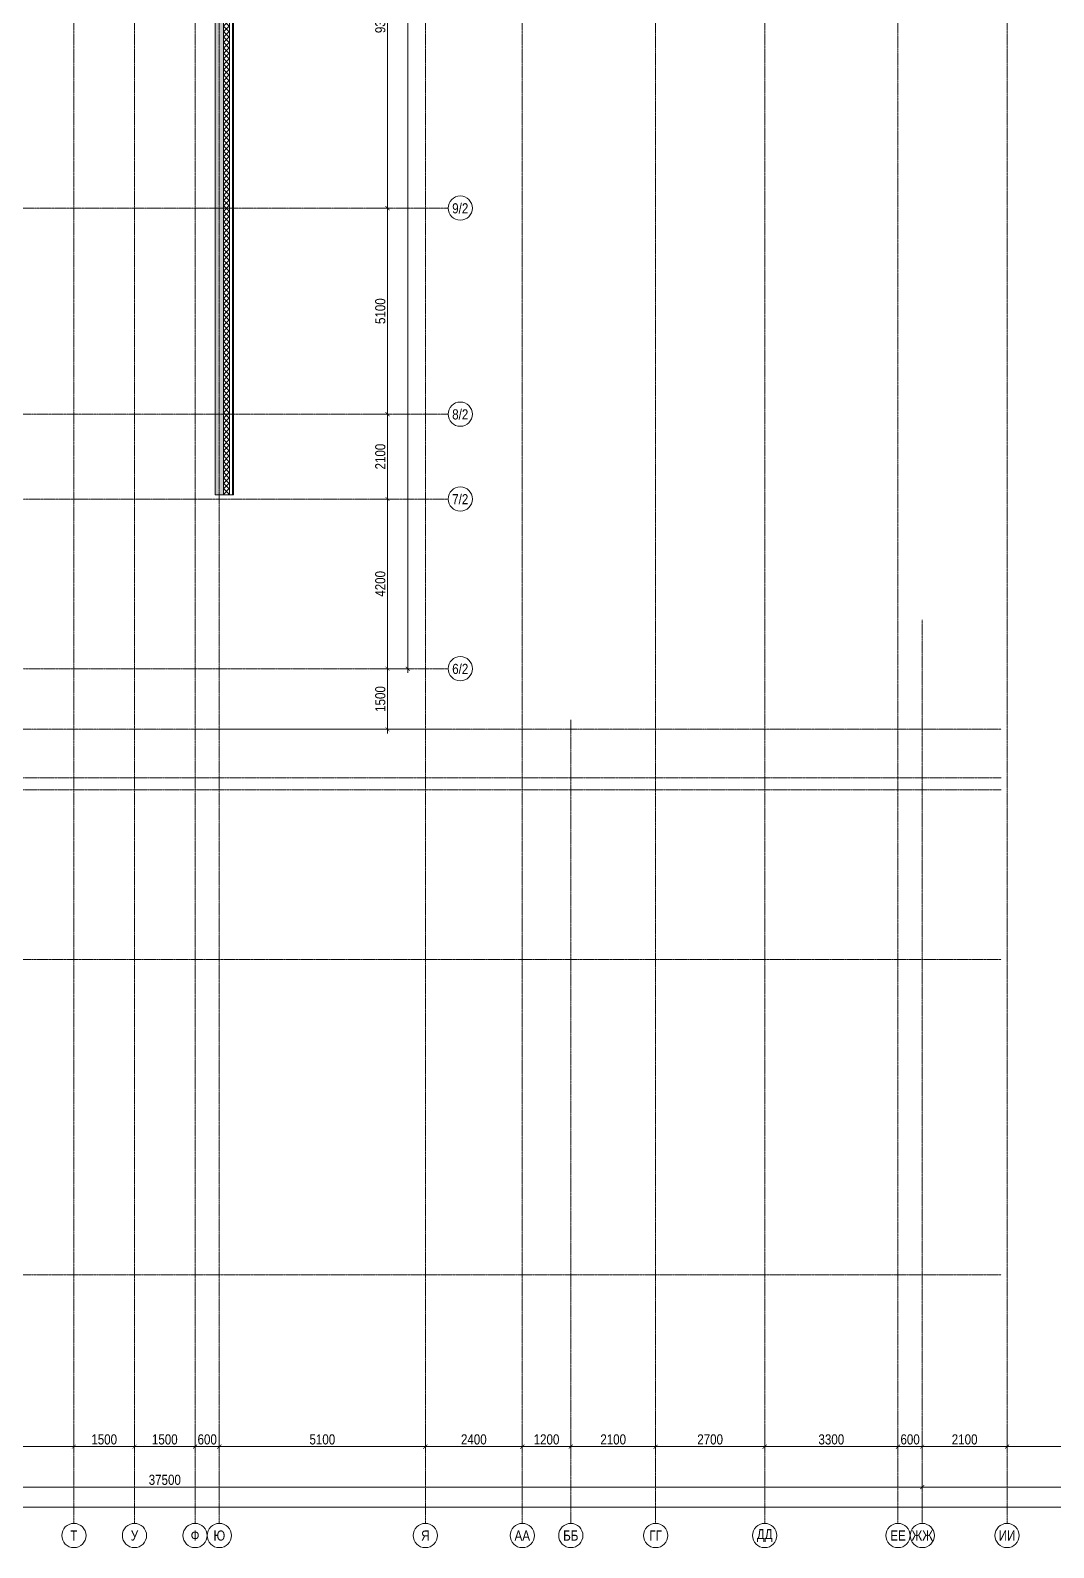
# Model space of a CAD drawing. Header units: millimetres. Extents: x -24360 to 609566, y -391049 to 148426.
# Drawn here: x 61022 to 86354, y -6755 to 30800 of the extents above; entities that cross this region are included whole.
import ezdxf
from ezdxf.enums import TextEntityAlignment as Align

# ---------------------------------------------------------------- set-up
doc = ezdxf.new("R2010")
doc.units = ezdxf.units.MM
doc.linetypes.add('CENTER2', pattern=[28.575, 19.05, -3.175, 3.175, -3.175])
doc.layers.get('Defpoints').update_dxf_attribs({"color": 140})
doc.layers.add('АР_Оси_РД_100', color=7, linetype='Continuous', lineweight=0, true_color=0x525252)
doc.layers.add('РД_Оси_100', color=7, linetype='Continuous', lineweight=0, true_color=0x525252)
for name, color, linetype, lineweight in [('АР_Оси_РД_размер', 8, 'Continuous', 0), ('АР_Стены ЖБ', 7, 'Continuous', 30), ('АР_Стены ПЕНОблок', 52, 'Continuous', 20), ('АР_Тонкая', 254, 'Continuous', 5), ('АР_Утеплитель', 31, 'Continuous', 0), ('АР_Штриховка', 8, 'Continuous', 0)]:
    doc.layers.add(name, color=color, linetype=linetype, lineweight=lineweight)
doc.styles.add('style1', font='ARIALN.TTF')
doc.styles.add('ккк', font='isocpeur.ttf', dxfattribs={"width": 0.85, "oblique": 15})
doc.dimstyles.new('Dim100_ареал', dxfattribs={"dimscale": 100, "dimtxt": 2.5, "dimasz": 1, "dimexe": 1, "dimexo": 1, "dimgap": 0.5, "dimtad": 1, "dimzin": 12, "dimdsep": 46, "dimtxsty": 'style1', "dimblk": 'ARCHTICK', "dimcen": 1, "dimdle": 1, "dimclrd": 256, "dimclre": 256, "dimaunit": 1, "dimadec": 0, "dimazin": 3, "dimtfac": 1, "dimtmove": 1, "dimatfit": 3, "dimldrblk": 'OPEN30', "dimfxl": 4, "dimfxlon": 1, "dimtolj": 1, "dimtzin": 0, "dimlwd": 9, "dimlwe": 9, "dimarcsym": 0})

# ---------------------------------------------------------------- blocks, each defined once
blk = doc.blocks.new('A-iden')
at = {"linetype": 'Continuous', "lineweight": 5}
blk.add_circle((0, -4), 3, dxfattribs=at)
at = {"color": 0, "linetype": 'Continuous', "lineweight": 20, "style": 'ккк', "width": 0.85}
blk.add_attdef('ID', text='', height=4, dxfattribs=at).set_placement((0.31, -3.85), align=Align.MIDDLE_CENTER)
blk = doc.blocks.new('_ArchTick')
at = {"color": 0, "linetype": 'ByBlock', "const_width": 0.15}
blk.add_lwpolyline([(-0.5, -0.5), (0.5, 0.5)], dxfattribs=at)
blk = doc.blocks.new('*D88')
at = {"layer": 'Defpoints', "color": 0, "lineweight": 50, "transparency": 16777216}
for p in [(58500, -3255), (62100, -3255), (62100, -4255)]:
    blk.add_point(p, dxfattribs=at)
at = {"layer": 'АР_Оси_РД_размер', "lineweight": 9, "transparency": 16777216}
for p, q in [((58500, -3855), (58500, -4355)), ((62100, -3855), (62100, -4355)), ((58400, -4255), (62200, -4255))]:
    blk.add_line(p, q, dxfattribs=at)
at = {"layer": 'АР_Оси_РД_размер', "lineweight": 9, "transparency": 16777216, "xscale": 100, "yscale": 100, "zscale": 100, "rotation": 180}
blk.add_blockref('_ArchTick', (58500, -4255), dxfattribs=at)
at = {"layer": 'АР_Оси_РД_размер', "lineweight": 9, "transparency": 16777216, "xscale": 100, "yscale": 100, "zscale": 100}
blk.add_blockref('_ArchTick', (62100, -4255), dxfattribs=at)
at = {"layer": 'АР_Оси_РД_размер', "color": 0, "transparency": 16777216, "insert": (60300, -4077), "char_height": 250, "attachment_point": 5, "style": 'style1'}
blk.add_mtext('\\A1;3600', dxfattribs=at)
blk = doc.blocks.new('_Open30')
at = {"color": 0, "linetype": 'ByBlock', "lineweight": -2}
for p, q in [((-1, 0.27), (0, 0)), ((0, 0), (-1, -0.27)), ((0, 0), (-1, 0))]:
    blk.add_line(p, q, dxfattribs=at)
blk = doc.blocks.new('*D89')
at = {"layer": 'Defpoints', "color": 0, "lineweight": 50, "transparency": 16777216}
for p in [(62100, -3255), (63600, -3255), (63600, -4255)]:
    blk.add_point(p, dxfattribs=at)
at = {"layer": 'АР_Оси_РД_размер', "lineweight": 9, "transparency": 16777216}
for p, q in [((62100, -3855), (62100, -4355)), ((63600, -3855), (63600, -4355)), ((62000, -4255), (63700, -4255))]:
    blk.add_line(p, q, dxfattribs=at)
at = {"layer": 'АР_Оси_РД_размер', "lineweight": 9, "transparency": 16777216, "xscale": 100, "yscale": 100, "zscale": 100, "rotation": 180}
blk.add_blockref('_ArchTick', (62100, -4255), dxfattribs=at)
at = {"layer": 'АР_Оси_РД_размер', "lineweight": 9, "transparency": 16777216, "xscale": 100, "yscale": 100, "zscale": 100}
blk.add_blockref('_ArchTick', (63600, -4255), dxfattribs=at)
at = {"layer": 'АР_Оси_РД_размер', "color": 0, "transparency": 16777216, "insert": (62850, -4077), "char_height": 250, "attachment_point": 5, "style": 'style1'}
blk.add_mtext('\\A1;1500', dxfattribs=at)
blk = doc.blocks.new('*D90')
at = {"layer": 'Defpoints', "color": 0, "lineweight": 50, "transparency": 16777216}
for p in [(63600, -3255), (65100, -3255), (65100, -4255)]:
    blk.add_point(p, dxfattribs=at)
at = {"layer": 'АР_Оси_РД_размер', "lineweight": 9, "transparency": 16777216}
for p, q in [((63600, -3855), (63600, -4355)), ((65100, -3855), (65100, -4355)), ((63500, -4255), (65200, -4255))]:
    blk.add_line(p, q, dxfattribs=at)
at = {"layer": 'АР_Оси_РД_размер', "lineweight": 9, "transparency": 16777216, "xscale": 100, "yscale": 100, "zscale": 100, "rotation": 180}
blk.add_blockref('_ArchTick', (63600, -4255), dxfattribs=at)
at = {"layer": 'АР_Оси_РД_размер', "lineweight": 9, "transparency": 16777216, "xscale": 100, "yscale": 100, "zscale": 100}
blk.add_blockref('_ArchTick', (65100, -4255), dxfattribs=at)
at = {"layer": 'АР_Оси_РД_размер', "color": 0, "transparency": 16777216, "insert": (64350, -4077), "char_height": 250, "attachment_point": 5, "style": 'style1'}
blk.add_mtext('\\A1;1500', dxfattribs=at)
blk = doc.blocks.new('*D91')
at = {"layer": 'Defpoints', "color": 0, "lineweight": 50, "transparency": 16777216}
for p in [(65100, -3255), (65700, -3255), (65700, -4255)]:
    blk.add_point(p, dxfattribs=at)
at = {"layer": 'АР_Оси_РД_размер', "lineweight": 9, "transparency": 16777216}
for p, q in [((65100, -3855), (65100, -4355)), ((65700, -3855), (65700, -4355)), ((65000, -4255), (65800, -4255))]:
    blk.add_line(p, q, dxfattribs=at)
at = {"layer": 'АР_Оси_РД_размер', "lineweight": 9, "transparency": 16777216, "xscale": 100, "yscale": 100, "zscale": 100, "rotation": 180}
blk.add_blockref('_ArchTick', (65100, -4255), dxfattribs=at)
at = {"layer": 'АР_Оси_РД_размер', "lineweight": 9, "transparency": 16777216, "xscale": 100, "yscale": 100, "zscale": 100}
blk.add_blockref('_ArchTick', (65700, -4255), dxfattribs=at)
at = {"layer": 'АР_Оси_РД_размер', "color": 0, "transparency": 16777216, "insert": (65400, -4077), "char_height": 250, "attachment_point": 5, "style": 'style1'}
blk.add_mtext('\\A1;600', dxfattribs=at)
blk = doc.blocks.new('*D92')
at = {"layer": 'Defpoints', "color": 0, "lineweight": 50, "transparency": 16777216}
for p in [(65700, -3255), (70800, -3255), (70800, -4255)]:
    blk.add_point(p, dxfattribs=at)
at = {"layer": 'АР_Оси_РД_размер', "lineweight": 9, "transparency": 16777216}
for p, q in [((65700, -3855), (65700, -4355)), ((70800, -3855), (70800, -4355)), ((65600, -4255), (70900, -4255))]:
    blk.add_line(p, q, dxfattribs=at)
at = {"layer": 'АР_Оси_РД_размер', "lineweight": 9, "transparency": 16777216, "xscale": 100, "yscale": 100, "zscale": 100, "rotation": 180}
blk.add_blockref('_ArchTick', (65700, -4255), dxfattribs=at)
at = {"layer": 'АР_Оси_РД_размер', "lineweight": 9, "transparency": 16777216, "xscale": 100, "yscale": 100, "zscale": 100}
blk.add_blockref('_ArchTick', (70800, -4255), dxfattribs=at)
at = {"layer": 'АР_Оси_РД_размер', "color": 0, "transparency": 16777216, "insert": (68250, -4077), "char_height": 250, "attachment_point": 5, "style": 'style1'}
blk.add_mtext('\\A1;5100', dxfattribs=at)
blk = doc.blocks.new('*D93')
at = {"layer": 'Defpoints', "color": 0, "lineweight": 50, "transparency": 16777216}
for p in [(70800, -3255), (73200, -3255), (73200, -4255)]:
    blk.add_point(p, dxfattribs=at)
at = {"layer": 'АР_Оси_РД_размер', "lineweight": 9, "transparency": 16777216}
for p, q in [((70800, -3855), (70800, -4355)), ((73200, -3855), (73200, -4355)), ((70700, -4255), (73300, -4255))]:
    blk.add_line(p, q, dxfattribs=at)
at = {"layer": 'АР_Оси_РД_размер', "lineweight": 9, "transparency": 16777216, "xscale": 100, "yscale": 100, "zscale": 100, "rotation": 180}
blk.add_blockref('_ArchTick', (70800, -4255), dxfattribs=at)
at = {"layer": 'АР_Оси_РД_размер', "lineweight": 9, "transparency": 16777216, "xscale": 100, "yscale": 100, "zscale": 100}
blk.add_blockref('_ArchTick', (73200, -4255), dxfattribs=at)
at = {"layer": 'АР_Оси_РД_размер', "color": 0, "transparency": 16777216, "insert": (72000, -4077), "char_height": 250, "attachment_point": 5, "style": 'style1'}
blk.add_mtext('\\A1;2400', dxfattribs=at)
blk = doc.blocks.new('*D94')
at = {"layer": 'Defpoints', "color": 0, "lineweight": 50, "transparency": 16777216}
for p in [(73200, -3255), (74400, -3255), (74400, -4255)]:
    blk.add_point(p, dxfattribs=at)
at = {"layer": 'АР_Оси_РД_размер', "lineweight": 9, "transparency": 16777216}
for p, q in [((73200, -3855), (73200, -4355)), ((74400, -3855), (74400, -4355)), ((73100, -4255), (74500, -4255))]:
    blk.add_line(p, q, dxfattribs=at)
at = {"layer": 'АР_Оси_РД_размер', "lineweight": 9, "transparency": 16777216, "xscale": 100, "yscale": 100, "zscale": 100, "rotation": 180}
blk.add_blockref('_ArchTick', (73200, -4255), dxfattribs=at)
at = {"layer": 'АР_Оси_РД_размер', "lineweight": 9, "transparency": 16777216, "xscale": 100, "yscale": 100, "zscale": 100}
blk.add_blockref('_ArchTick', (74400, -4255), dxfattribs=at)
at = {"layer": 'АР_Оси_РД_размер', "color": 0, "transparency": 16777216, "insert": (73800, -4077), "char_height": 250, "attachment_point": 5, "style": 'style1'}
blk.add_mtext('\\A1;1200', dxfattribs=at)
blk = doc.blocks.new('*D95')
at = {"layer": 'Defpoints', "color": 0, "lineweight": 50, "transparency": 16777216}
for p in [(74400, -3255), (76500, -3255), (76500, -4255)]:
    blk.add_point(p, dxfattribs=at)
at = {"layer": 'АР_Оси_РД_размер', "lineweight": 9, "transparency": 16777216}
for p, q in [((74400, -3855), (74400, -4355)), ((76500, -3855), (76500, -4355)), ((74300, -4255), (76600, -4255))]:
    blk.add_line(p, q, dxfattribs=at)
at = {"layer": 'АР_Оси_РД_размер', "lineweight": 9, "transparency": 16777216, "xscale": 100, "yscale": 100, "zscale": 100, "rotation": 180}
blk.add_blockref('_ArchTick', (74400, -4255), dxfattribs=at)
at = {"layer": 'АР_Оси_РД_размер', "lineweight": 9, "transparency": 16777216, "xscale": 100, "yscale": 100, "zscale": 100}
blk.add_blockref('_ArchTick', (76500, -4255), dxfattribs=at)
at = {"layer": 'АР_Оси_РД_размер', "color": 0, "transparency": 16777216, "insert": (75450, -4077), "char_height": 250, "attachment_point": 5, "style": 'style1'}
blk.add_mtext('\\A1;2100', dxfattribs=at)
blk = doc.blocks.new('*D96')
at = {"layer": 'Defpoints', "color": 0, "lineweight": 50, "transparency": 16777216}
for p in [(76500, -3255), (79200, -3255), (79200, -4255)]:
    blk.add_point(p, dxfattribs=at)
at = {"layer": 'АР_Оси_РД_размер', "lineweight": 9, "transparency": 16777216}
for p, q in [((76500, -3855), (76500, -4355)), ((79200, -3855), (79200, -4355)), ((76400, -4255), (79300, -4255))]:
    blk.add_line(p, q, dxfattribs=at)
at = {"layer": 'АР_Оси_РД_размер', "lineweight": 9, "transparency": 16777216, "xscale": 100, "yscale": 100, "zscale": 100, "rotation": 180}
blk.add_blockref('_ArchTick', (76500, -4255), dxfattribs=at)
at = {"layer": 'АР_Оси_РД_размер', "lineweight": 9, "transparency": 16777216, "xscale": 100, "yscale": 100, "zscale": 100}
blk.add_blockref('_ArchTick', (79200, -4255), dxfattribs=at)
at = {"layer": 'АР_Оси_РД_размер', "color": 0, "transparency": 16777216, "insert": (77850, -4077), "char_height": 250, "attachment_point": 5, "style": 'style1'}
blk.add_mtext('\\A1;2700', dxfattribs=at)
blk = doc.blocks.new('*D97')
at = {"layer": 'Defpoints', "color": 0, "lineweight": 50, "transparency": 16777216}
for p in [(79200, -3255), (82500, -3255), (82500, -4255)]:
    blk.add_point(p, dxfattribs=at)
at = {"layer": 'АР_Оси_РД_размер', "lineweight": 9, "transparency": 16777216}
for p, q in [((79200, -3855), (79200, -4355)), ((82500, -3855), (82500, -4355)), ((79100, -4255), (82600, -4255))]:
    blk.add_line(p, q, dxfattribs=at)
at = {"layer": 'АР_Оси_РД_размер', "lineweight": 9, "transparency": 16777216, "xscale": 100, "yscale": 100, "zscale": 100, "rotation": 180}
blk.add_blockref('_ArchTick', (79200, -4255), dxfattribs=at)
at = {"layer": 'АР_Оси_РД_размер', "lineweight": 9, "transparency": 16777216, "xscale": 100, "yscale": 100, "zscale": 100}
blk.add_blockref('_ArchTick', (82500, -4255), dxfattribs=at)
at = {"layer": 'АР_Оси_РД_размер', "color": 0, "transparency": 16777216, "insert": (80850, -4077), "char_height": 250, "attachment_point": 5, "style": 'style1'}
blk.add_mtext('\\A1;3300', dxfattribs=at)
blk = doc.blocks.new('*D98')
at = {"layer": 'Defpoints', "color": 0, "lineweight": 50, "transparency": 16777216}
for p in [(82500, -3255), (83100, -3255), (83100, -4255)]:
    blk.add_point(p, dxfattribs=at)
at = {"layer": 'АР_Оси_РД_размер', "lineweight": 9, "transparency": 16777216}
for p, q in [((82500, -3855), (82500, -4355)), ((83100, -3855), (83100, -4355)), ((82400, -4255), (83200, -4255))]:
    blk.add_line(p, q, dxfattribs=at)
at = {"layer": 'АР_Оси_РД_размер', "lineweight": 9, "transparency": 16777216, "xscale": 100, "yscale": 100, "zscale": 100, "rotation": 180}
blk.add_blockref('_ArchTick', (82500, -4255), dxfattribs=at)
at = {"layer": 'АР_Оси_РД_размер', "lineweight": 9, "transparency": 16777216, "xscale": 100, "yscale": 100, "zscale": 100}
blk.add_blockref('_ArchTick', (83100, -4255), dxfattribs=at)
at = {"layer": 'АР_Оси_РД_размер', "color": 0, "transparency": 16777216, "insert": (82800, -4077), "char_height": 250, "attachment_point": 5, "style": 'style1'}
blk.add_mtext('\\A1;600', dxfattribs=at)
blk = doc.blocks.new('*D99')
at = {"layer": 'Defpoints', "color": 0, "lineweight": 50, "transparency": 16777216}
for p in [(83100, -3255), (85200, -3255), (85200, -4255)]:
    blk.add_point(p, dxfattribs=at)
at = {"layer": 'АР_Оси_РД_размер', "lineweight": 9, "transparency": 16777216}
for p, q in [((83100, -3855), (83100, -4355)), ((85200, -3855), (85200, -4355)), ((83000, -4255), (85300, -4255))]:
    blk.add_line(p, q, dxfattribs=at)
at = {"layer": 'АР_Оси_РД_размер', "lineweight": 9, "transparency": 16777216, "xscale": 100, "yscale": 100, "zscale": 100, "rotation": 180}
blk.add_blockref('_ArchTick', (83100, -4255), dxfattribs=at)
at = {"layer": 'АР_Оси_РД_размер', "lineweight": 9, "transparency": 16777216, "xscale": 100, "yscale": 100, "zscale": 100}
blk.add_blockref('_ArchTick', (85200, -4255), dxfattribs=at)
at = {"layer": 'АР_Оси_РД_размер', "color": 0, "transparency": 16777216, "insert": (84150, -4077), "char_height": 250, "attachment_point": 5, "style": 'style1'}
blk.add_mtext('\\A1;2100', dxfattribs=at)
blk = doc.blocks.new('*D100')
at = {"layer": 'Defpoints', "color": 0, "lineweight": 50, "transparency": 16777216}
for p in [(85200, -3255), (88500, -3255), (88500, -4255)]:
    blk.add_point(p, dxfattribs=at)
at = {"layer": 'АР_Оси_РД_размер', "lineweight": 9, "transparency": 16777216}
for p, q in [((85200, -3855), (85200, -4355)), ((88500, -3855), (88500, -4355)), ((85100, -4255), (88600, -4255))]:
    blk.add_line(p, q, dxfattribs=at)
at = {"layer": 'АР_Оси_РД_размер', "lineweight": 9, "transparency": 16777216, "xscale": 100, "yscale": 100, "zscale": 100, "rotation": 180}
blk.add_blockref('_ArchTick', (85200, -4255), dxfattribs=at)
at = {"layer": 'АР_Оси_РД_размер', "lineweight": 9, "transparency": 16777216, "xscale": 100, "yscale": 100, "zscale": 100}
blk.add_blockref('_ArchTick', (88500, -4255), dxfattribs=at)
at = {"layer": 'АР_Оси_РД_размер', "color": 0, "transparency": 16777216, "insert": (86850, -4077), "char_height": 250, "attachment_point": 5, "style": 'style1'}
blk.add_mtext('\\A1;3300', dxfattribs=at)
blk = doc.blocks.new('*D278')
at = {"layer": 'Defpoints', "color": 0, "lineweight": 50, "transparency": 16777216}
for p in [(0, -3255), (114600, -3255), (114600, -5755)]:
    blk.add_point(p, dxfattribs=at)
at = {"layer": 'АР_Оси_РД_размер', "lineweight": 9, "transparency": 16777216}
for p, q in [((0, -5355), (0, -5855)), ((114600, -5355), (114600, -5855)), ((-100, -5755), (114700, -5755))]:
    blk.add_line(p, q, dxfattribs=at)
at = {"layer": 'АР_Оси_РД_размер', "lineweight": 9, "transparency": 16777216, "xscale": 100, "yscale": 100, "zscale": 100, "rotation": 180}
blk.add_blockref('_ArchTick', (0, -5755), dxfattribs=at)
at = {"layer": 'АР_Оси_РД_размер', "lineweight": 9, "transparency": 16777216, "xscale": 100, "yscale": 100, "zscale": 100}
blk.add_blockref('_ArchTick', (114600, -5755), dxfattribs=at)
at = {"layer": 'АР_Оси_РД_размер', "color": 0, "transparency": 16777216, "insert": (60044, -5577), "char_height": 250, "attachment_point": 5, "style": 'style1'}
blk.add_mtext('\\A1;114600', dxfattribs=at)
blk = doc.blocks.new('*D149')
at = {"layer": 'Defpoints', "color": 0, "lineweight": 50, "transparency": 16777216}
for p in [(68364, 68400), (70364, 68400), (68364, 15000)]:
    blk.add_point(p, dxfattribs=at)
at = {"layer": 'АР_Оси_РД_размер', "lineweight": 9, "transparency": 16777216}
for p, q in [((69964, 68400), (70464, 68400)), ((70364, 14900), (70364, 68500)), ((69964, 15000), (70464, 15000))]:
    blk.add_line(p, q, dxfattribs=at)
at = {"layer": 'АР_Оси_РД_размер', "lineweight": 9, "transparency": 16777216, "xscale": 100, "yscale": 100, "zscale": 100}
for p, rotation in [((70364, 68400), 90), ((70364, 15000), 270)]:
    blk.add_blockref('_ArchTick', p, dxfattribs=dict(at, rotation=rotation))
at = {"layer": 'АР_Оси_РД_размер', "color": 0, "transparency": 16777216, "insert": (70186, 41700), "char_height": 250, "attachment_point": 5, "rotation": 90, "style": 'style1'}
blk.add_mtext('\\A1;53400', dxfattribs=at)
blk = doc.blocks.new('*D267')
at = {"layer": 'Defpoints', "color": 0, "lineweight": 50, "transparency": 16777216}
for p in [(68364, 35700), (68364, 26400), (69864, 26400)]:
    blk.add_point(p, dxfattribs=at)
at = {"layer": 'АР_Оси_РД_размер', "lineweight": 9, "transparency": 16777216}
for p, q in [((69464, 35700), (69964, 35700)), ((69864, 35800), (69864, 26300)), ((69464, 26400), (69964, 26400))]:
    blk.add_line(p, q, dxfattribs=at)
at = {"layer": 'АР_Оси_РД_размер', "lineweight": 9, "transparency": 16777216, "xscale": 100, "yscale": 100, "zscale": 100}
for p, rotation in [((69864, 35700), 90), ((69864, 26400), 270)]:
    blk.add_blockref('_ArchTick', p, dxfattribs=dict(at, rotation=rotation))
at = {"layer": 'АР_Оси_РД_размер', "color": 0, "transparency": 16777216, "insert": (69686, 31050), "char_height": 250, "attachment_point": 5, "rotation": 90, "style": 'style1'}
blk.add_mtext('\\A1;9300', dxfattribs=at)
blk = doc.blocks.new('*D266')
at = {"layer": 'Defpoints', "color": 0, "lineweight": 50, "transparency": 16777216}
for p in [(68364, 26400), (68688, 21300), (69864, 21300)]:
    blk.add_point(p, dxfattribs=at)
at = {"layer": 'АР_Оси_РД_размер', "lineweight": 9, "transparency": 16777216}
for p, q in [((69464, 26400), (69964, 26400)), ((69864, 26500), (69864, 21200)), ((69464, 21300), (69964, 21300))]:
    blk.add_line(p, q, dxfattribs=at)
at = {"layer": 'АР_Оси_РД_размер', "lineweight": 9, "transparency": 16777216, "xscale": 100, "yscale": 100, "zscale": 100}
for p, rotation in [((69864, 26400), 90), ((69864, 21300), 270)]:
    blk.add_blockref('_ArchTick', p, dxfattribs=dict(at, rotation=rotation))
at = {"layer": 'АР_Оси_РД_размер', "color": 0, "transparency": 16777216, "insert": (69686, 23850), "char_height": 250, "attachment_point": 5, "rotation": 90, "style": 'style1'}
blk.add_mtext('\\A1;5100', dxfattribs=at)
blk = doc.blocks.new('*D265')
at = {"layer": 'Defpoints', "color": 0, "lineweight": 50, "transparency": 16777216}
for p in [(68688, 21300), (68364, 19200), (69864, 19200)]:
    blk.add_point(p, dxfattribs=at)
at = {"layer": 'АР_Оси_РД_размер', "lineweight": 9, "transparency": 16777216}
for p, q in [((69464, 21300), (69964, 21300)), ((69864, 21400), (69864, 19100)), ((69464, 19200), (69964, 19200))]:
    blk.add_line(p, q, dxfattribs=at)
at = {"layer": 'АР_Оси_РД_размер', "lineweight": 9, "transparency": 16777216, "xscale": 100, "yscale": 100, "zscale": 100}
for p, rotation in [((69864, 21300), 90), ((69864, 19200), 270)]:
    blk.add_blockref('_ArchTick', p, dxfattribs=dict(at, rotation=rotation))
at = {"layer": 'АР_Оси_РД_размер', "color": 0, "transparency": 16777216, "insert": (69686, 20250), "char_height": 250, "attachment_point": 5, "rotation": 90, "style": 'style1'}
blk.add_mtext('\\A1;2100', dxfattribs=at)
blk = doc.blocks.new('*D264')
at = {"layer": 'Defpoints', "color": 0, "lineweight": 50, "transparency": 16777216}
for p in [(68364, 19200), (68688, 15000), (69864, 15000)]:
    blk.add_point(p, dxfattribs=at)
at = {"layer": 'АР_Оси_РД_размер', "lineweight": 9, "transparency": 16777216}
for p, q in [((69464, 19200), (69964, 19200)), ((69864, 19300), (69864, 14900)), ((69464, 15000), (69964, 15000))]:
    blk.add_line(p, q, dxfattribs=at)
at = {"layer": 'АР_Оси_РД_размер', "lineweight": 9, "transparency": 16777216, "xscale": 100, "yscale": 100, "zscale": 100}
for p, rotation in [((69864, 19200), 90), ((69864, 15000), 270)]:
    blk.add_blockref('_ArchTick', p, dxfattribs=dict(at, rotation=rotation))
at = {"layer": 'АР_Оси_РД_размер', "color": 0, "transparency": 16777216, "insert": (69686, 17100), "char_height": 250, "attachment_point": 5, "rotation": 90, "style": 'style1'}
blk.add_mtext('\\A1;4200', dxfattribs=at)
blk = doc.blocks.new('*D263')
at = {"layer": 'Defpoints', "color": 0, "lineweight": 50, "transparency": 16777216}
for p in [(68688, 15000), (68364, 13500), (69864, 13500)]:
    blk.add_point(p, dxfattribs=at)
at = {"layer": 'АР_Оси_РД_размер', "lineweight": 9, "transparency": 16777216}
for p, q in [((69864, 15100), (69864, 13400)), ((69464, 15000), (69964, 15000)), ((69464, 13500), (69964, 13500))]:
    blk.add_line(p, q, dxfattribs=at)
at = {"layer": 'АР_Оси_РД_размер', "lineweight": 9, "transparency": 16777216, "xscale": 100, "yscale": 100, "zscale": 100}
for p, rotation in [((69864, 15000), 90), ((69864, 13500), 270)]:
    blk.add_blockref('_ArchTick', p, dxfattribs=dict(at, rotation=rotation))
at = {"layer": 'АР_Оси_РД_размер', "color": 0, "transparency": 16777216, "insert": (69686, 14250), "char_height": 250, "attachment_point": 5, "rotation": 90, "style": 'style1'}
blk.add_mtext('\\A1;1500', dxfattribs=at)
blk = doc.blocks.new('*D258')
at = {"layer": 'Defpoints', "color": 0, "lineweight": 50, "transparency": 16777216}
for p in [(45600, -3255), (83100, -3255), (83100, -5255)]:
    blk.add_point(p, dxfattribs=at)
at = {"layer": 'АР_Оси_РД_размер', "lineweight": 9, "transparency": 16777216}
for p, q in [((45600, -4855), (45600, -5355)), ((83100, -4855), (83100, -5355)), ((45500, -5255), (83200, -5255))]:
    blk.add_line(p, q, dxfattribs=at)
at = {"layer": 'АР_Оси_РД_размер', "lineweight": 9, "transparency": 16777216, "xscale": 100, "yscale": 100, "zscale": 100, "rotation": 180}
blk.add_blockref('_ArchTick', (45600, -5255), dxfattribs=at)
at = {"layer": 'АР_Оси_РД_размер', "lineweight": 9, "transparency": 16777216, "xscale": 100, "yscale": 100, "zscale": 100}
blk.add_blockref('_ArchTick', (83100, -5255), dxfattribs=at)
at = {"layer": 'АР_Оси_РД_размер', "color": 0, "transparency": 16777216, "insert": (64350, -5077), "char_height": 250, "attachment_point": 5, "style": 'style1'}
blk.add_mtext('\\A1;37500', dxfattribs=at)
blk = doc.blocks.new('*D257')
at = {"layer": 'Defpoints', "color": 0, "lineweight": 50, "transparency": 16777216}
for p in [(83100, -3255), (94500, -3255), (94500, -5255)]:
    blk.add_point(p, dxfattribs=at)
at = {"layer": 'АР_Оси_РД_размер', "lineweight": 9, "transparency": 16777216}
for p, q in [((83100, -4855), (83100, -5355)), ((94500, -4855), (94500, -5355)), ((83000, -5255), (94600, -5255))]:
    blk.add_line(p, q, dxfattribs=at)
at = {"layer": 'АР_Оси_РД_размер', "lineweight": 9, "transparency": 16777216, "xscale": 100, "yscale": 100, "zscale": 100, "rotation": 180}
blk.add_blockref('_ArchTick', (83100, -5255), dxfattribs=at)
at = {"layer": 'АР_Оси_РД_размер', "lineweight": 9, "transparency": 16777216, "xscale": 100, "yscale": 100, "zscale": 100}
blk.add_blockref('_ArchTick', (94500, -5255), dxfattribs=at)
at = {"layer": 'АР_Оси_РД_размер', "color": 0, "transparency": 16777216, "insert": (88800, -5077), "char_height": 250, "attachment_point": 5, "style": 'style1'}
blk.add_mtext('\\A1;11400', dxfattribs=at)
blk = doc.blocks.new('*U59')
at = {"layer": 'АР_Штриховка', "linetype": 'Continuous', "lineweight": 0}
h = blk.add_hatch(dxfattribs=at)
h.set_pattern_fill('_U', color=8, angle=-270, style=0, pattern_type=0)
h.set_pattern_definition([(90, (68575.0001, -65600), (-1, -2e-16), [])])
h.paths.add_polyline_path([(0, 455), (0, 430), (49275, 430), (49275, 455)], flags=0)
h = blk.add_hatch(dxfattribs=at)
h.set_pattern_fill('ANSI37', color=8, scale=30, angle=-270, style=0)
h.set_pattern_definition([(135, (68575, -65600), (-67.35192, -67.35192), []), (225, (68575, -65600), (67.35192, -67.35192), [])])
h.paths.add_polyline_path([(0, 350), (0, 200), (49275, 200), (49275, 350)], flags=0)
h = blk.add_hatch(dxfattribs=at)
h.set_pattern_fill('AR-CONC', color=8, angle=-270, style=0)
h.set_pattern_definition([(140, (68575, -65600), (15.93909, 182.18467), [19.05, -209.55]), (85, (68575, -65600), (-191.05685, -35.24342), [15.24, -167.6406]), (190.45144, (68576.33, -65584.82), (-175.11775, 146.94125), [16.19, -178.09024]), (136.1842, (68524.2, -65600), (42.04233, 271.07904), [28.575, -314.325]), (186.63556, (68527.7, -65577.4), (-247.4261, 237.4041), [24.285, -267.1356]), (81.18415, (68524.2, -65600), (-247.4261, 237.4041), [22.86, -251.4597]), (111, (68536.9, -65574.6), (102.2652, 151.6144), [19.05, -209.55]), (56, (68536.9, -65574.6), (-184.18797, 61.80203), [15.24, -167.64]), (161.45145, (68545.42, -65561.97), (-81.92277, 213.41642), [16.19, -178.08994]), (127.5, (68575, -65600), (-84.55504, 3.088603), [0, -165.608, 0, -170.18, 0, -168.275]), (97.5, (68575, -65600), (-100.180575, 66.81966), [0, -97.028, 0, -161.798, 0, -64.135]), (57.5, (68575, -65656.64), (5.728744, 135.590595), [0, -63.5, 0, -198.12, 0, -262.89]), (47.5, (68575, -65682.04), (-25.42649, 148.12918), [0, -82.55, 0, -131.572, 0, -186.69])])
h.paths.add_polyline_path([(0, 200), (0, 0), (49275, 0), (49275, 200)], flags=0)
at = {"layer": 'АР_Стены ПЕНОблок', "color": 52, "linetype": 'Continuous', "lineweight": 20}
for p, q in [((49275, 200), (0, 200)), ((0, 0), (49275, 0)), ((49275, 0), (49275, 200))]:
    blk.add_line(p, q, dxfattribs=at)
at = {"layer": 'АР_Тонкая', "color": 254, "linetype": 'Continuous', "lineweight": 5}
for p, q in [((49275, 455), (0, 455)), ((49275, 430), (0, 430)), ((0, 430), (49275, 430)), ((49275, 430), (49275, 455)), ((49275, 350), (49275, 430)), ((0, 350), (49275, 350))]:
    blk.add_line(p, q, dxfattribs=at)
at = {"layer": 'АР_Утеплитель', "color": 31, "linetype": 'Continuous', "lineweight": 0}
for p, q in [((49275, 350), (0, 350)), ((0, 200), (49275, 200)), ((49275, 200), (49275, 350))]:
    blk.add_line(p, q, dxfattribs=at)
blk = doc.blocks.new('СОШ_2200_АР_ОСИ_М100_28.05.24')
at = {"layer": 'АР_Оси_РД_100', "linetype": 'CENTER2'}
for p, q in [((63600, -6155), (63600, 139938.679)), ((65100, -6155), (65100, 139938.679)), ((73200, -6155), (73200, 139938.679)), ((79200, -6155), (79200, 139938.679)), ((85200, -6155), (85200, 139938.679)), ((70800, -6155), (70800, 90900)), ((62100, -6155), (62100, 73302.739)), ((43327.994, 26400), (71363.995, 26400)), ((71363.995, 19200), (37138.654, 19200)), ((71363.995, 15000), (37138.654, 15000)), ((37138.654, 13500), (85055, 13500)), ((65700, 13500), (71364.045, 13500)), ((37138.654, 7800), (85055, 7800)), ((37138.654, 0), (85055, 0))]:
    blk.add_line(p, q, dxfattribs=at)
for points in [[(65700, -6155), (65700, 139938.679)], [(76500, 139938.679), (76500, -6155)], [(82500, 139938.679), (82500, -6155)], [(37138.654, 21300), (71363.995, 21300)], [(83100, 16208.195), (83100, -6155)], [(74400, 13738.107), (74400, -6155)], [(85055, 12300), (37638.654, 12300), (37138.654, 12450)], [(85055, 12000), (37638.654, 12000), (37138.654, 11850)]]:
    blk.add_lwpolyline(points, dxfattribs=at)
at = {"layer": 'АР_Оси_РД_100'}
ref = blk.add_blockref('A-iden', (71663.995, 26800), dxfattribs=dict(at, xscale=100, yscale=100, zscale=100))
ref.add_attrib('ID', '9/2', dxfattribs={"layer": '0', "linetype": 'Continuous', "height": 250, "style": 'style1'}).set_placement((71663.995, 26400), align=Align.MIDDLE)
ref = blk.add_blockref('A-iden', (71663.995, 21700), dxfattribs=dict(at, xscale=100, yscale=100, zscale=100))
ref.add_attrib('ID', '8/2', dxfattribs={"layer": '0', "linetype": 'Continuous', "height": 250, "style": 'style1'}).set_placement((71663.995, 21300), align=Align.MIDDLE)
ref = blk.add_blockref('A-iden', (71663.995, 19600), dxfattribs=dict(at, xscale=100, yscale=100, zscale=100))
ref.add_attrib('ID', '7/2', dxfattribs={"layer": '0', "linetype": 'Continuous', "height": 250, "style": 'style1'}).set_placement((71663.995, 19200), align=Align.MIDDLE)
ref = blk.add_blockref('A-iden', (71663.995, 15400), dxfattribs=dict(at, xscale=100, yscale=100, zscale=100))
ref.add_attrib('ID', '6/2', dxfattribs={"layer": '0', "linetype": 'Continuous', "height": 250, "style": 'style1'}).set_placement((71663.995, 15000), align=Align.MIDDLE)
at = {"layer": 'АР_Оси_РД_100', "color": 0}
ref = blk.add_blockref('A-iden', (62100, -6054.999), dxfattribs=dict(at, xscale=100, yscale=100, zscale=100))
ref.add_attrib('ID', 'Т', dxfattribs={"layer": '0', "linetype": 'Continuous', "height": 250, "style": 'style1'}).set_placement((62100, -6454.999), align=Align.MIDDLE)
ref = blk.add_blockref('A-iden', (63600, -6054.999), dxfattribs=dict(at, xscale=100, yscale=100, zscale=100))
ref.add_attrib('ID', 'У', dxfattribs={"layer": '0', "linetype": 'Continuous', "height": 250, "style": 'style1'}).set_placement((63600, -6454.999), align=Align.MIDDLE)
ref = blk.add_blockref('A-iden', (65100, -6054.999), dxfattribs=dict(at, xscale=100, yscale=100, zscale=100))
ref.add_attrib('ID', 'Ф', dxfattribs={"layer": '0', "linetype": 'Continuous', "height": 250, "style": 'style1'}).set_placement((65100, -6454.999), align=Align.MIDDLE)
ref = blk.add_blockref('A-iden', (65700.734, -6054.999), dxfattribs=dict(at, xscale=100, yscale=100, zscale=100))
ref.add_attrib('ID', 'Ю', dxfattribs={"layer": '0', "linetype": 'Continuous', "height": 250, "style": 'style1'}).set_placement((65700.734, -6454.999), align=Align.MIDDLE)
ref = blk.add_blockref('A-iden', (70800, -6054.999), dxfattribs=dict(at, xscale=100, yscale=100, zscale=100))
ref.add_attrib('ID', 'Я', dxfattribs={"layer": '0', "linetype": 'Continuous', "height": 250, "style": 'style1'}).set_placement((70800, -6454.999), align=Align.MIDDLE)
ref = blk.add_blockref('A-iden', (73200, -6054.999), dxfattribs=dict(at, xscale=100, yscale=100, zscale=100))
ref.add_attrib('ID', 'АА', dxfattribs={"layer": '0', "linetype": 'Continuous', "height": 250, "style": 'style1'}).set_placement((73200, -6454.999), align=Align.MIDDLE)
ref = blk.add_blockref('A-iden', (74400.734, -6054.999), dxfattribs=dict(at, xscale=100, yscale=100, zscale=100))
ref.add_attrib('ID', 'ББ', dxfattribs={"layer": '0', "linetype": 'Continuous', "height": 250, "style": 'style1'}).set_placement((74400.734, -6454.999), align=Align.MIDDLE)
ref = blk.add_blockref('A-iden', (76500.734, -6054.999), dxfattribs=dict(at, xscale=100, yscale=100, zscale=100))
ref.add_attrib('ID', 'ГГ', dxfattribs={"layer": '0', "linetype": 'Continuous', "height": 250, "style": 'style1'}).set_placement((76500.734, -6454.999), align=Align.MIDDLE)
ref = blk.add_blockref('A-iden', (79200, -6054.999), dxfattribs=dict(at, xscale=100, yscale=100, zscale=100))
ref.add_attrib('ID', 'ДД', dxfattribs={"layer": '0', "linetype": 'Continuous', "height": 250, "style": 'style1'}).set_placement((79200, -6454.999), align=Align.MIDDLE)
ref = blk.add_blockref('A-iden', (82499.266, -6054.999), dxfattribs=dict(at, xscale=100, yscale=100, zscale=100))
ref.add_attrib('ID', 'ЕЕ', dxfattribs={"layer": '0', "linetype": 'Continuous', "height": 250, "style": 'style1'}).set_placement((82499.266, -6454.999), align=Align.MIDDLE)
ref = blk.add_blockref('A-iden', (83100.734, -6054.999), dxfattribs=dict(at, xscale=100, yscale=100, zscale=100))
ref.add_attrib('ID', 'ЖЖ', dxfattribs={"layer": '0', "linetype": 'Continuous', "height": 250, "style": 'style1'}).set_placement((83100.734, -6454.999), align=Align.MIDDLE)
ref = blk.add_blockref('A-iden', (85200.734, -6054.999), dxfattribs=dict(at, xscale=100, yscale=100, zscale=100))
ref.add_attrib('ID', 'ИИ', dxfattribs={"layer": '0', "linetype": 'Continuous', "height": 250, "style": 'style1'}).set_placement((85200.734, -6454.999), align=Align.MIDDLE)
at = {"layer": 'АР_Оси_РД_размер'}
for base, p1, p2, picture, middle in [((70363.995, 68400), (68363.995, 15000), (68363.995, 68400), '*D149', (70186.352, 41700)), ((69863.995, 26400), (68363.995, 35700), (68363.995, 26400), '*D267', (69686.352, 31050)), ((69863.995, 21300), (68363.995, 26400), (68687.631, 21300), '*D266', (69686.352, 23850)), ((69863.995, 19200), (68687.631, 21300), (68363.995, 19200), '*D265', (69686.352, 20250)), ((69863.995, 15000), (68363.995, 19200), (68687.631, 15000), '*D264', (69686.352, 17100)), ((69863.995, 13500), (68687.631, 15000), (68363.995, 13500), '*D263', (69686.352, 14250))]:
    dim = blk.add_linear_dim(base=base, p1=p1, p2=p2, angle=90, dimstyle='Dim100_ареал', dxfattribs=at)
    dim.commit()
    dim.dimension.update_dxf_attribs({"geometry": picture, "text_midpoint": middle})
dim = blk.add_linear_dim(base=(114600, -5755), p1=(0, -3255), p2=(114600, -3255), dimstyle='Dim100_ареал', dxfattribs=at)
dim.commit()
dim.dimension.update_dxf_attribs({"geometry": '*D278', "text_midpoint": (60044.03, -5755), "dimtype": 128})
for base, p1, p2, picture, middle in [((83100, -5255), (45600, -3255), (83100, -3255), '*D258', (64350, -5077.357)), ((62100, -4255), (58500, -3255), (62100, -3255), '*D88', (60300, -4077.357)), ((63600, -4255), (62100, -3255), (63600, -3255), '*D89', (62850, -4077.357)), ((65100, -4255), (63600, -3255), (65100, -3255), '*D90', (64350, -4077.357)), ((65700, -4255), (65100, -3255), (65700, -3255), '*D91', (65400, -4077.357)), ((70800, -4255), (65700, -3255), (70800, -3255), '*D92', (68250, -4077.357)), ((73200, -4255), (70800, -3255), (73200, -3255), '*D93', (72000, -4077.357)), ((74400, -4255), (73200, -3255), (74400, -3255), '*D94', (73800, -4077.357)), ((76500, -4255), (74400, -3255), (76500, -3255), '*D95', (75450, -4077.357)), ((79200, -4255), (76500, -3255), (79200, -3255), '*D96', (77850, -4077.357)), ((82500, -4255), (79200, -3255), (82500, -3255), '*D97', (80850, -4077.357)), ((83100, -4255), (82500, -3255), (83100, -3255), '*D98', (82800, -4077.357)), ((85200, -4255), (83100, -3255), (85200, -3255), '*D99', (84150, -4077.357)), ((94500, -5255), (83100, -3255), (94500, -3255), '*D257', (88800, -5077.357)), ((88500, -4255), (85200, -3255), (88500, -3255), '*D100', (86850, -4077.357))]:
    dim = blk.add_linear_dim(base=base, p1=p1, p2=p2, dimstyle='Dim100_ареал', dxfattribs=at)
    dim.commit()
    dim.dimension.update_dxf_attribs({"geometry": picture, "text_midpoint": middle})

msp = doc.modelspace()

# ---------------------------------------------------------------- block references
at = {"layer": 'АР_Стены ЖБ', "color": 18, "linetype": 'Continuous', "lineweight": 30, "true_color": 0x000000, "rotation": 270}
msp.add_blockref('*U59', (65600, 68575), dxfattribs=at)
at = {"layer": 'РД_Оси_100'}
msp.add_blockref('СОШ_2200_АР_ОСИ_М100_28.05.24', (0, 0), dxfattribs=at)

doc.saveas('drawing.dxf')
